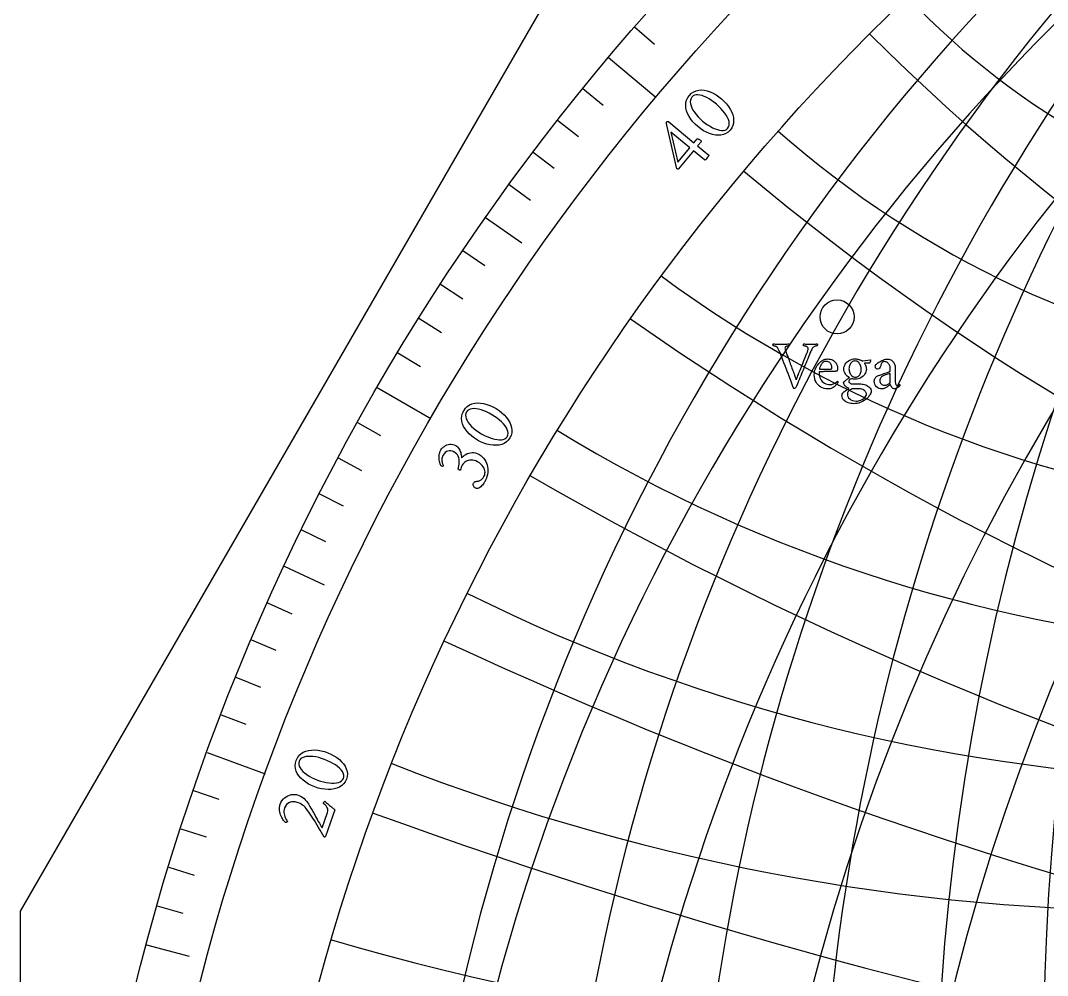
# Model space of a CAD drawing. Header units: millimetres. Extents: x -105 to 105, y -105 to 128.
# Drawn here: x -105 to -59.27, y 25.27 to 67.79 of the extents above; entities that cross this region are included whole.
import ezdxf

# ---------------------------------------------------------------- set-up
doc = ezdxf.new("R2010")
doc.units = ezdxf.units.MM
for name, color, linetype in [('CUT_OUTER', 1, 'Continuous'), ('ENGRAVE', 7, 'Continuous'), ('ENGRAVE_FINE', 8, 'Continuous'), ('TEXT', 5, 'Continuous')]:
    doc.layers.add(name, color=color, linetype=linetype)

msp = doc.modelspace()

# ---------------------------------------------------------------- linework, layer by layer
at = {"layer": 'CUT_OUTER'}
msp.add_lwpolyline([(30.8079, 103.6071), (32.4928, 102.4838), (76.8653, 76.8653), (105, 28.1347), (105, -28.1347), (76.8653, -76.8653), (28.1347, -105), (-28.1347, -105), (-76.8653, -76.8653), (-105, -28.1347), (-105, 28.1347), (-76.8653, 76.8653), (-32.6892, 102.3704), (-32.4055, 102.6778), (-32.4029, 102.6804), (-32.3998, 102.6824), (-30.8138, 103.6069)], dxfattribs=at)
at = {"layer": 'ENGRAVE'}
for points in [[(-78.826, 66.1428), (-76.7146, 64.3712)], [(-84.2907, 59.021), (-82.678, 57.8918)], [(-89.114, 51.45), (-86.727, 50.0719)], [(-93.2591, 43.4874), (-91.4748, 42.6554)], [(-96.6944, 35.1939), (-94.1043, 34.2512)], [(-99.3938, 26.6325), (-97.4921, 26.1229)]]:
    msp.add_lwpolyline(points, dxfattribs=at)
for centre, radius in [((0, 0), 102.9), ((0, 0), 102.9), ((0, 0), 100.14375000000001), ((0, 0), 95.025), ((0, 0), 95.025), ((0, 0), 95.025), ((-68.64096493693081, 54.588993374475876), 0.7602000000000001)]:
    msp.add_circle(centre, radius, dxfattribs=at)
for centre, radius, start, end in [((16.75547134182194, 0), 96.49091379444299, 99.99999983752991, 260.0000001624701), ((34.58627151114586, 0), 101.12349282952354, 109.99999992129074, 250.00000007870926), ((0, 124.04632766879993), 79.73544245262119, 219.9999999658587, 320.0000000341413), ((-7.896003337316188e-15, 147.83265664741066), 113.24638513626478, 229.99999997596137, 310.0000000240386), ((-6.9162674727207035e-15, 190.0499999999999), 164.58812798923245, 239.99999998346016, 300.00000001653984), ((1.590458869313454e-14, 277.8345131254974), 261.0790417836755, 249.99999998957287, 290.00000001042713)]:
    msp.add_arc(centre, radius, start, end, dxfattribs=at)
at = {"layer": 'ENGRAVE_FINE'}
for points in [[(-77.6596, 67.5085), (-76.7681, 66.7335)], [(-79.9683, 64.7571), (-79.0503, 64.0137)], [(-81.0863, 63.3516), (-80.1555, 62.6243)], [(-82.1796, 61.9268), (-81.2362, 61.2159)], [(-83.2478, 60.4831), (-82.2922, 59.7888)], [(-85.308, 57.5409), (-84.3287, 56.8804)], [(-86.2992, 56.0434), (-85.3085, 55.4)], [(-87.2641, 54.5287), (-86.2624, 53.9027)], [(-88.2025, 52.9974), (-87.19, 52.389)], [(-89.9984, 49.8869), (-88.9652, 49.3142)], [(-90.8553, 48.3086), (-89.8123, 47.7541)], [(-91.6846, 46.7156), (-90.6321, 46.1793)], [(-92.4859, 45.1084), (-91.4242, 44.5906)], [(-94.0038, 41.8532), (-92.9247, 41.3727)], [(-94.7199, 40.2062), (-93.6326, 39.7447)], [(-95.4072, 38.547), (-94.312, 38.1045)], [(-96.0654, 36.8761), (-94.9626, 36.4527)], [(-97.2939, 33.501), (-96.177, 33.1164)], [(-97.8637, 31.7978), (-96.7403, 31.4328)], [(-98.4038, 30.085), (-97.2741, 29.7397)], [(-98.9138, 28.3631), (-97.7783, 28.0375)]]:
    msp.add_lwpolyline(points, dxfattribs=at)
for centre, radius, start, end in [((8.313610251550955, 0), 95.38798006255662, 94.99999967255349, 265.0000003274465), ((25.461872010767475, 0), 98.3771190434682, 104.99999989308458, 255.00000010691542), ((-41.94804014004019, 96.09145176367626), 44.31088521617863, 228.5833332718978, 358.58333339476917), ((-40.4577354220877, 92.67757251114797), 34.58627151114605, 223.58333325462422, 3.5833334120422933), ((44.31088521617865, 0), 104.84848674941068, 114.99999993856432, 245.00000006143568), ((-43.89921503885513, 100.56105816354739), 54.8627093297442, 233.58333328371396, 353.583333382953), ((-46.41120741246906, 106.31534354121972), 66.53722131837775, 238.5833332924201, 348.5833333742469), ((-49.628759494753865, 113.68587264531648), 79.73544245262102, 243.5833332991922, 343.5833333674748), ((-53.76533847695434, 123.16164024751595), 95.02500000000002, 248.58333330468554, 338.58333336198143), ((7.619250436853771, 3.3261296119055874), 95.38798006255654, 118.58333300588606, 288.58333366078045), ((15.356040093057421, 6.703570134415803), 96.49091379444303, 123.5833331708634, 283.5833334958031), ((23.335274756831993, 10.186848301406142), 98.37711904346814, 128.58333322641806, 278.5833334402489), ((31.69759663333793, 13.837360467694433), 101.12349282952366, 133.58333325462422, 273.58333341204275), ((40.61000231250522, 17.7280078074129), 104.84848674941084, 138.5833332718978, 268.5833333947687), ((50.280529081773786, 21.949607519427605), 109.72541865948848, 143.58333328371396, 263.583333382953), ((-59.14525242386691, 135.4855471522638), 113.24638513626483, 253.58333330929486, 333.58333335737166), ((-66.28207335661241, 151.83404596449583), 135.70976434066927, 258.5833333132739, 328.5833333533926), ((-76.03567085968879, 174.17686200215297), 164.58812798923248, 263.58333331679364, 323.5833333498733), ((-89.95786238212895, 206.06878330901435), 203.78177012142072, 268.5833333199746, 318.5833333466919), ((-3.843129549261294e-15, 134.3856437645033), 95.02499999999993, 224.99999997135205, 315.00000002864795), ((-111.1567145144551, 254.62953776424672), 261.0790417836752, 273.58333332290636, 313.58333334376016), ((-146.88963640517719, 336.4838586997336), 354.63812798923277, 278.5833333256571, 308.5833333410094), ((-8.385285918218308e-15, 165.67103175389474), 135.70976434066932, 234.9999999799404, 305.0000000200596), ((-218.93598850640026, 501.5222858722905), 538.9135549091728, 283.5833333282819, 303.5833333383846), ((-436.20574194310416, 999.2276843216607), 1086.1407200699007, 288.58333333082714, 298.5833333358398), ((2.6395092799283674e-15, 224.84830543906605), 203.7817701214207, 244.99999998664111, 295.0000000133589), ((436.20574194310035, -999.227684321652), 1086.1407200698911, 108.58333333082714, 118.58333333583982)]:
    msp.add_arc(centre, radius, start, end, dxfattribs=at)
at = {"layer": 'TEXT'}
for points in [[(-75.218, 64.4552), (-75.127, 64.5457), (-75.0271, 64.6148), (-74.9186, 64.6627), (-74.8013, 64.6892), (-74.6783, 64.6963), (-74.5524, 64.6861), (-74.4236, 64.6586), (-74.2919, 64.6137), (-74.1602, 64.5535), (-74.0314, 64.4803), (-73.9056, 64.3939), (-73.7826, 64.2945), (-73.6674, 64.1862), (-73.5647, 64.0732), (-73.4747, 63.9554), (-73.3972, 63.833), (-73.3344, 63.7087), (-73.2885, 63.5851), (-73.2594, 63.4622), (-73.2472, 63.3401), (-73.2542, 63.2215), (-73.2831, 63.1091), (-73.3337, 63.0028), (-73.4061, 62.9026), (-73.492, 62.8181), (-73.588, 62.7533), (-73.6941, 62.7082), (-73.8105, 62.6828), (-73.9336, 62.6755), (-74.0601, 62.6847), (-74.1899, 62.7104), (-74.323, 62.7527), (-74.4564, 62.8099), (-74.5869, 62.8804), (-74.7145, 62.9642), (-74.8393, 63.0614), (-74.9563, 63.1678), (-75.0607, 63.2792), (-75.1524, 63.3956), (-75.2315, 63.5172), (-75.2954, 63.6412), (-75.3417, 63.765), (-75.3705, 63.8887), (-75.3816, 64.012), (-75.3732, 64.1322), (-75.343, 64.2462), (-75.2913, 64.3539), (-75.218, 64.4552)], [(-75.1018, 64.381), (-75.1446, 64.3173), (-75.1703, 64.2463), (-75.1787, 64.1679), (-75.17, 64.0822), (-75.146, 63.9914), (-75.1084, 63.8978), (-75.0574, 63.8014), (-74.9929, 63.7021), (-74.9167, 63.6021), (-74.8303, 63.5038), (-74.734, 63.407), (-74.6276, 63.3117), (-74.5175, 63.2233), (-74.407, 63.1445), (-74.2961, 63.0753), (-74.1848, 63.0156), (-74.0762, 62.9667), (-73.9734, 62.9297), (-73.8763, 62.9046), (-73.7849, 62.8915), (-73.7019, 62.8915), (-73.6301, 62.9063), (-73.5693, 62.9358), (-73.5196, 62.98), (-73.4749, 63.0463), (-73.4488, 63.1193), (-73.4413, 63.199), (-73.4523, 63.2854), (-73.4795, 63.3766), (-73.5204, 63.4707), (-73.575, 63.5678), (-73.6434, 63.6678), (-73.7229, 63.7683), (-73.8108, 63.8671), (-73.9071, 63.9642), (-74.0119, 64.0594), (-74.122, 64.1498), (-74.2313, 64.2297), (-74.34, 64.2992), (-74.448, 64.3583), (-74.5531, 64.406), (-74.6531, 64.4416), (-74.7478, 64.465), (-74.8374, 64.4762), (-74.9192, 64.474), (-74.9905, 64.4575), (-75.0514, 64.4264), (-75.1018, 64.381)], [(-76.2268, 63.2768), (-76.2165, 63.2869), (-76.2055, 63.2936), (-76.1936, 63.2967), (-76.1809, 63.2964), (-76.1684, 63.2936), (-76.157, 63.2896), (-76.1466, 63.2843), (-76.1373, 63.2777), (-75.0141, 62.3441), (-74.873, 62.5135), (-74.8649, 62.5187), (-74.8527, 62.52), (-74.8365, 62.5173), (-74.8162, 62.5105), (-74.7937, 62.5004), (-74.771, 62.4876), (-74.7481, 62.4722), (-74.7249, 62.4541), (-74.7105, 62.441), (-74.6991, 62.4288), (-74.6908, 62.4172), (-74.6857, 62.4064), (-74.8507, 62.2084), (-74.3518, 61.7937), (-74.3523, 61.7922), (-74.3539, 61.7875), (-74.3565, 61.7797), (-74.3602, 61.7688), (-74.3682, 61.7527), (-74.3838, 61.7292), (-74.4072, 61.6982), (-74.4382, 61.6599), (-74.4764, 61.6167), (-74.5071, 61.5886), (-74.5301, 61.5756), (-74.5456, 61.5777), (-75.0369, 61.9836), (-75.6966, 61.1762), (-75.7071, 61.1733), (-75.7177, 61.172), (-75.7286, 61.1723), (-75.7396, 61.1744), (-75.75, 61.1775), (-75.7592, 61.1811), (-75.767, 61.1851), (-75.7736, 61.1896), (-76.2252, 63.1301), (-76.2278, 63.1461), (-76.2305, 63.1646), (-76.2333, 63.1856), (-76.236, 63.2092), (-76.2375, 63.2321), (-76.2365, 63.251), (-76.2329, 63.2659), (-76.2268, 63.2768)], [(-76.0372, 62.8098), (-75.7279, 61.4751), (-75.2007, 62.1189)], [(-71.1453, 53.3736), (-71.0967, 53.3739), (-71.0488, 53.3747), (-71.0016, 53.3762), (-70.9553, 53.3782), (-70.9095, 53.3804), (-70.8641, 53.3824), (-70.8191, 53.3842), (-70.7744, 53.3859), (-70.7718, 53.3783), (-70.7702, 53.3678), (-70.7695, 53.3545), (-70.7698, 53.3383), (-70.7711, 53.3227), (-70.7733, 53.3111), (-70.7764, 53.3036), (-70.7806, 53.3), (-70.7887, 53.2995), (-70.8009, 53.2981), (-70.8171, 53.2957), (-70.8373, 53.2924), (-70.8592, 53.2878), (-70.8806, 53.2816), (-70.9014, 53.274), (-70.9216, 53.2648), (-70.939, 53.2534), (-70.9515, 53.2391), (-70.9589, 53.222), (-70.9614, 53.2019), (-70.958, 53.1709), (-70.9476, 53.1268), (-70.9304, 53.0697), (-70.9062, 52.9996), (-70.8929, 52.9631), (-70.8775, 52.9211), (-70.86, 52.8735), (-70.8403, 52.8203), (-70.8192, 52.7629), (-70.797, 52.7027), (-70.774, 52.6395), (-70.7499, 52.5735), (-70.7253, 52.5061), (-70.7005, 52.4387), (-70.6755, 52.3712), (-70.6503, 52.3038), (-70.6256, 52.2377), (-70.602, 52.1743), (-70.5796, 52.1136), (-70.5583, 52.0555), (-70.5386, 52.0014), (-70.5208, 51.9524), (-70.5049, 51.9087), (-70.4909, 51.8701), (-70.4793, 51.8382), (-70.4706, 51.8145), (-70.4647, 51.7991), (-70.4618, 51.7919), (-70.457, 51.8023), (-70.4487, 51.8214), (-70.4371, 51.8491), (-70.4219, 51.8854), (-70.404, 51.9288), (-70.384, 51.9777), (-70.3619, 52.0322), (-70.3376, 52.0923), (-70.3117, 52.1568), (-70.2844, 52.2245), (-70.2557, 52.2955), (-70.2257, 52.3697), (-70.195, 52.4459), (-70.164, 52.5226), (-70.1329, 52.5999), (-70.1016, 52.6778), (-70.0707, 52.7548), (-70.0407, 52.8295), (-70.0116, 52.9019), (-69.9836, 52.972), (-69.9732, 52.9985), (-69.9637, 53.0257), (-69.9548, 53.0536), (-69.9468, 53.0824), (-69.9401, 53.1104), (-69.9353, 53.136), (-69.9324, 53.1594), (-69.9315, 53.1805), (-69.9341, 53.2035), (-69.9418, 53.2234), (-69.9547, 53.2403), (-69.9728, 53.254), (-69.9939, 53.2653), (-70.0158, 53.2747), (-70.0384, 53.2822), (-70.0617, 53.2878), (-70.0837, 53.2918), (-70.102, 53.2947), (-70.1166, 53.2964), (-70.1276, 53.297), (-70.133, 53.3018), (-70.1368, 53.3104), (-70.1391, 53.3225), (-70.1399, 53.3383), (-70.1391, 53.3545), (-70.1368, 53.3678), (-70.133, 53.3783), (-70.1276, 53.3859), (-70.0868, 53.3842), (-70.0472, 53.3824), (-70.0087, 53.3804), (-69.9713, 53.3782), (-69.934, 53.3762), (-69.8954, 53.3747), (-69.8558, 53.3739), (-69.815, 53.3736), (-69.7816, 53.3737), (-69.7518, 53.374), (-69.7256, 53.3745), (-69.7031, 53.3751), (-69.6825, 53.376), (-69.6621, 53.377), (-69.6419, 53.3783), (-69.6219, 53.3797), (-69.6008, 53.3813), (-69.5774, 53.3828), (-69.5517, 53.3843), (-69.5238, 53.3859), (-69.5213, 53.3782), (-69.5199, 53.3675), (-69.5198, 53.3537), (-69.5207, 53.3368), (-69.5224, 53.3207), (-69.5245, 53.3092), (-69.527, 53.3023), (-69.5299, 53.3), (-69.5421, 53.2991), (-69.5602, 53.2962), (-69.5842, 53.2914), (-69.6142, 53.2847), (-69.6455, 53.2751), (-69.6736, 53.2617), (-69.6984, 53.2445), (-69.72, 53.2234), (-69.7348, 53.2041), (-69.7518, 53.177), (-69.7708, 53.1421), (-69.792, 53.0992), (-69.8135, 53.053), (-69.8338, 53.0077), (-69.8526, 52.9633), (-69.8702, 52.9199), (-69.9107, 52.8193), (-69.9495, 52.723), (-69.9865, 52.6308), (-70.0219, 52.5429), (-70.0562, 52.4578), (-70.0901, 52.3743), (-70.1236, 52.2923), (-70.1568, 52.2118), (-70.19, 52.1314), (-70.2238, 52.0494), (-70.2582, 51.9658), (-70.2932, 51.8808), (-70.3296, 51.7927), (-70.3683, 51.6999), (-70.4093, 51.6026), (-70.4526, 51.5007), (-70.4651, 51.4739), (-70.4782, 51.4516), (-70.4919, 51.434), (-70.5062, 51.421), (-70.5209, 51.4116), (-70.5357, 51.4049), (-70.5508, 51.4009), (-70.566, 51.3995), (-70.5704, 51.4008), (-70.5744, 51.4045), (-70.5781, 51.4107), (-70.5813, 51.4194), (-70.5844, 51.4287), (-70.5874, 51.4367), (-70.5905, 51.4433), (-70.5936, 51.4486), (-70.6433, 51.5797), (-70.6913, 51.7064), (-70.7375, 51.8288), (-70.7821, 51.9467), (-70.826, 52.0629), (-70.8702, 52.18), (-70.9149, 52.2981), (-70.9599, 52.4172), (-71.0065, 52.5398), (-71.0561, 52.6686), (-71.1085, 52.8034), (-71.1637, 52.9444), (-71.1805, 52.9877), (-71.1971, 53.0287), (-71.2134, 53.0674), (-71.2296, 53.1038), (-71.2462, 53.1383), (-71.2637, 53.1713), (-71.2822, 53.2027), (-71.3017, 53.2326), (-71.3109, 53.2443), (-71.3231, 53.2548), (-71.3384, 53.2642), (-71.3568, 53.2724), (-71.3767, 53.2795), (-71.3963, 53.2855), (-71.4158, 53.2903), (-71.435, 53.2939), (-71.4529, 53.2966), (-71.4683, 53.2985), (-71.4813, 53.2996), (-71.4917, 53.3), (-71.4931, 53.3026), (-71.494, 53.3104), (-71.4946, 53.3233), (-71.4948, 53.3414), (-71.4946, 53.3597), (-71.494, 53.3732), (-71.4931, 53.3819), (-71.4917, 53.3859), (-71.4418, 53.3842), (-71.3963, 53.3824), (-71.3552, 53.3804), (-71.3185, 53.3782), (-71.2818, 53.3762), (-71.2407, 53.3747), (-71.1952, 53.3739), (-71.1453, 53.3736)], [(-69.4441, 52.1475), (-69.4412, 52.0563), (-69.4295, 51.9727), (-69.409, 51.8969), (-69.3797, 51.8287), (-69.3431, 51.7684), (-69.3008, 51.7164), (-69.2527, 51.6726), (-69.1989, 51.6371), (-69.141, 51.6096), (-69.0808, 51.59), (-69.0184, 51.5782), (-68.9536, 51.5742), (-68.9132, 51.5761), (-68.8747, 51.5815), (-68.8381, 51.5906), (-68.8034, 51.6034), (-68.771, 51.6185), (-68.7414, 51.6348), (-68.7143, 51.6522), (-68.69, 51.6708), (-68.6687, 51.6889), (-68.6509, 51.7049), (-68.6366, 51.7188), (-68.6256, 51.7306), (-68.6236, 51.7299), (-68.6207, 51.7279), (-68.6167, 51.7245), (-68.6118, 51.7199), (-68.6072, 51.714), (-68.6038, 51.7072), (-68.6018, 51.6994), (-68.6011, 51.6907), (-68.6023, 51.6781), (-68.6057, 51.6647), (-68.6115, 51.6505), (-68.6195, 51.6356), (-68.6352, 51.613), (-68.6548, 51.5884), (-68.6781, 51.5617), (-68.7053, 51.5329), (-68.7364, 51.5038), (-68.7712, 51.4765), (-68.8099, 51.451), (-68.8525, 51.4271), (-68.8986, 51.407), (-68.9483, 51.3926), (-69.0013, 51.384), (-69.0578, 51.3811), (-69.1427, 51.3863), (-69.2226, 51.4018), (-69.2975, 51.4277), (-69.3674, 51.4639), (-69.4312, 51.5089), (-69.4878, 51.5612), (-69.537, 51.6208), (-69.579, 51.6877), (-69.6125, 51.7603), (-69.6364, 51.8371), (-69.6508, 51.9181), (-69.6556, 52.0034), (-69.6522, 52.0772), (-69.6422, 52.1486), (-69.6254, 52.2175), (-69.6019, 52.2839), (-69.573, 52.3469), (-69.5399, 52.4057), (-69.5025, 52.4603), (-69.4609, 52.5107), (-69.4162, 52.5564), (-69.3694, 52.5969), (-69.3204, 52.6323), (-69.2694, 52.6624), (-69.2176, 52.6866), (-69.1667, 52.7038), (-69.1165, 52.7142), (-69.067, 52.7176), (-69.0026, 52.7147), (-68.944, 52.7061), (-68.8915, 52.6918), (-68.8448, 52.6716), (-68.8034, 52.6473), (-68.7666, 52.6203), (-68.7345, 52.5906), (-68.7069, 52.5582), (-68.6835, 52.5245), (-68.664, 52.4908), (-68.6482, 52.4571), (-68.6364, 52.4233), (-68.6276, 52.391), (-68.6214, 52.3613), (-68.6177, 52.3343), (-68.6164, 52.3099), (-68.6174, 52.2795), (-68.6203, 52.2525), (-68.6251, 52.2289), (-68.6318, 52.2088), (-68.6412, 52.1925), (-68.654, 52.1804), (-68.6703, 52.1726), (-68.69, 52.1689), (-68.7072, 52.1675), (-68.731, 52.1662), (-68.7616, 52.1652), (-68.7988, 52.1643), (-68.8409, 52.1635), (-68.8858, 52.1624), (-68.9336, 52.1612), (-68.9843, 52.1597), (-69.0362, 52.1582), (-69.0877, 52.1567), (-69.1389, 52.1551), (-69.1897, 52.1536), (-69.2383, 52.1522), (-69.2832, 52.1509), (-69.3241, 52.1499), (-69.3613, 52.149), (-69.3929, 52.1483), (-69.4173, 52.1478), (-69.4343, 52.1476), (-69.4441, 52.1475)], [(-69.4288, 52.2578), (-68.9414, 52.2578), (-68.9281, 52.2588), (-68.9157, 52.2616), (-68.9043, 52.2664), (-68.8939, 52.2731), (-68.8849, 52.2823), (-68.8781, 52.2946), (-68.8735, 52.3099), (-68.8709, 52.3283), (-68.8711, 52.3486), (-68.8747, 52.3728), (-68.8818, 52.4007), (-68.8923, 52.4325), (-68.9064, 52.4655), (-68.9241, 52.4969), (-68.9455, 52.5268), (-68.9705, 52.5552), (-68.9997, 52.5793), (-69.0337, 52.5965), (-69.0725, 52.6069), (-69.1161, 52.6103), (-69.1615, 52.607), (-69.2027, 52.5969), (-69.2397, 52.5802), (-69.2724, 52.5567), (-69.3014, 52.5289), (-69.3272, 52.4992), (-69.3497, 52.4676), (-69.369, 52.4341), (-69.3853, 52.4005), (-69.3989, 52.3689), (-69.4098, 52.3392), (-69.418, 52.3115), (-69.4239, 52.288), (-69.4276, 52.2712), (-69.4292, 52.2612), (-69.4288, 52.2578)], [(-67.5896, 51.6049), (-67.5306, 51.6022), (-67.4735, 51.5942), (-67.418, 51.5808), (-67.3643, 51.562), (-67.3139, 51.5388), (-67.2685, 51.5122), (-67.228, 51.4821), (-67.1926, 51.4486), (-67.1638, 51.4124), (-67.1432, 51.3742), (-67.1308, 51.3342), (-67.1267, 51.2922), (-67.1306, 51.2459), (-67.1424, 51.1987), (-67.162, 51.1509), (-67.1895, 51.1022), (-67.2237, 51.0539), (-67.2635, 51.0072), (-67.3088, 50.962), (-67.3597, 50.9183), (-67.4154, 50.8774), (-67.4754, 50.8405), (-67.5396, 50.8076), (-67.608, 50.7788), (-67.6794, 50.7553), (-67.7528, 50.7386), (-67.8281, 50.7285), (-67.9053, 50.7252), (-67.9651, 50.7276), (-68.0248, 50.7351), (-68.0846, 50.7476), (-68.1444, 50.765), (-68.2017, 50.7875), (-68.254, 50.8152), (-68.3013, 50.8481), (-68.3436, 50.8861), (-68.3785, 50.9293), (-68.4034, 50.9777), (-68.4183, 51.0312), (-68.4233, 51.0899), (-68.4197, 51.1233), (-68.4088, 51.1558), (-68.3906, 51.1876), (-68.3651, 51.2187), (-68.3348, 51.2486), (-68.3022, 51.2769), (-68.2674, 51.3037), (-68.2302, 51.329), (-68.1936, 51.352), (-68.1605, 51.3719), (-68.1308, 51.3888), (-68.1045, 51.4026), (-68.1309, 51.4129), (-68.1578, 51.4256), (-68.1853, 51.4405), (-68.2134, 51.4578), (-68.2407, 51.4774), (-68.2658, 51.4995), (-68.2889, 51.5241), (-68.3099, 51.5513), (-68.3273, 51.5807), (-68.3398, 51.6122), (-68.3473, 51.6458), (-68.3498, 51.6815), (-68.3345, 51.6975), (-68.3164, 51.7149), (-68.2954, 51.7335), (-68.2716, 51.7536), (-68.2463, 51.774), (-68.221, 51.7938), (-68.1957, 51.8131), (-68.1704, 51.8317), (-68.1466, 51.8488), (-68.1256, 51.8632), (-68.1075, 51.8748), (-68.0923, 51.8838), (-68.1449, 51.9173), (-68.1923, 51.9563), (-68.2345, 52.0008), (-68.2716, 52.0509), (-68.3018, 52.1041), (-68.3233, 52.1578), (-68.3363, 52.2121), (-68.3406, 52.267), (-68.3364, 52.3257), (-68.3241, 52.3823), (-68.3035, 52.4368), (-68.2747, 52.4892), (-68.2386, 52.5382), (-68.1965, 52.5824), (-68.1482, 52.6217), (-68.0938, 52.6563), (-68.0345, 52.6845), (-67.9716, 52.7046), (-67.905, 52.7167), (-67.8348, 52.7207), (-67.7877, 52.7191), (-67.7444, 52.7142), (-67.7049, 52.706), (-67.6693, 52.6946), (-67.6373, 52.6823), (-67.6087, 52.6713), (-67.5836, 52.6616), (-67.562, 52.6532), (-67.5431, 52.6465), (-67.5294, 52.6417), (-67.5209, 52.6389), (-67.5175, 52.6379), (-67.5155, 52.6375), (-67.511, 52.6364), (-67.504, 52.6345), (-67.4945, 52.6318), (-67.1727, 52.6778), (-67.1606, 52.6724), (-67.152, 52.6655), (-67.1468, 52.6571), (-67.1451, 52.6471), (-67.1464, 52.6363), (-67.1505, 52.6222), (-67.1572, 52.6049), (-67.1665, 52.5843), (-67.1775, 52.5639), (-67.1888, 52.5471), (-67.2005, 52.534), (-67.2125, 52.5245), (-67.2315, 52.5259), (-67.2516, 52.5272), (-67.2729, 52.5282), (-67.2953, 52.5291), (-67.3175, 52.53), (-67.3382, 52.531), (-67.3574, 52.5323), (-67.375, 52.5337), (-67.3897, 52.535), (-67.4003, 52.536), (-67.4066, 52.5366), (-67.4087, 52.5368), (-67.4141, 52.5362), (-67.4179, 52.5345), (-67.4202, 52.5316), (-67.421, 52.5276), (-67.4134, 52.5173), (-67.403, 52.4988), (-67.3896, 52.4721), (-67.3735, 52.4371), (-67.358, 52.3964), (-67.347, 52.3525), (-67.3404, 52.3052), (-67.3382, 52.2548), (-67.3423, 52.2028), (-67.3547, 52.1513), (-67.3753, 52.1001), (-67.4041, 52.0494), (-67.4401, 52.001), (-67.4823, 51.957), (-67.5306, 51.9175), (-67.585, 51.8823), (-67.6443, 51.8535), (-67.7072, 51.8329), (-67.7738, 51.8205), (-67.844, 51.8164), (-67.8647, 51.817), (-67.8869, 51.8187), (-67.9107, 51.8216), (-67.9359, 51.8256), (-67.9603, 51.8302), (-67.9812, 51.8348), (-67.9986, 51.8394), (-68.0126, 51.844), (-68.0322, 51.8323), (-68.0513, 51.8187), (-68.0698, 51.8032), (-68.0877, 51.7858), (-68.1031, 51.7674), (-68.1141, 51.749), (-68.1207, 51.7306), (-68.1229, 51.7122), (-68.1201, 51.7001), (-68.1114, 51.6854), (-68.0971, 51.6679), (-68.0769, 51.6478), (-68.0513, 51.629), (-68.0202, 51.6156), (-67.9838, 51.6076), (-67.9421, 51.6049)], [(-67.847, 52.6287), (-67.8882, 52.6255), (-67.926, 52.6157), (-67.9603, 52.5994), (-67.9911, 52.5766), (-68.0185, 52.5488), (-68.0425, 52.5176), (-68.063, 52.4829), (-68.08, 52.4448), (-68.0934, 52.4046), (-68.103, 52.3636), (-68.1087, 52.3218), (-68.1107, 52.2793), (-68.1086, 52.2337), (-68.1022, 52.1888), (-68.0917, 52.1448), (-68.0769, 52.1015), (-68.0582, 52.0605), (-68.0356, 52.0233), (-68.0091, 51.99), (-67.9789, 51.9605), (-67.9449, 51.9363), (-67.9076, 51.9191), (-67.8668, 51.9088), (-67.8225, 51.9053), (-67.7828, 51.9085), (-67.7463, 51.9179), (-67.713, 51.9338), (-67.6831, 51.9559), (-67.6564, 51.9829), (-67.6332, 52.0134), (-67.6135, 52.0473), (-67.5972, 52.0846), (-67.5845, 52.124), (-67.5754, 52.1639), (-67.5699, 52.2045), (-67.5681, 52.2456), (-67.57, 52.2926), (-67.5758, 52.3387), (-67.5853, 52.3838), (-67.5988, 52.4279), (-67.616, 52.4697), (-67.6371, 52.5076), (-67.662, 52.5417), (-67.6907, 52.572), (-67.7235, 52.5968), (-67.7605, 52.6145), (-67.8016, 52.6252), (-67.847, 52.6287)], [(-66.3757, 52.7115), (-66.3334, 52.708), (-66.2925, 52.6977), (-66.253, 52.6804), (-66.2148, 52.6563), (-66.179, 52.6264), (-66.1469, 52.5919), (-66.1185, 52.5529), (-66.0937, 52.5092), (-66.0736, 52.4617), (-66.0592, 52.4111), (-66.0506, 52.3574), (-66.0477, 52.3007), (-66.0477, 51.6846), (-66.0464, 51.6565), (-66.0423, 51.6306), (-66.0356, 51.6067), (-66.0262, 51.585), (-66.0138, 51.5669), (-65.9979, 51.5539), (-65.9785, 51.5462), (-65.9557, 51.5436), (-65.9354, 51.5447), (-65.9174, 51.5482), (-65.9017, 51.5539), (-65.8883, 51.562), (-65.8772, 51.5702), (-65.8684, 51.5765), (-65.8619, 51.581), (-65.8577, 51.5834), (-65.8548, 51.5829), (-65.8523, 51.5811), (-65.8502, 51.5783), (-65.8485, 51.5742), (-65.8471, 51.5698), (-65.8462, 51.5658), (-65.8456, 51.5622), (-65.8454, 51.5589), (-65.8463, 51.5426), (-65.8492, 51.5275), (-65.854, 51.5135), (-65.8607, 51.5007), (-65.8714, 51.4923), (-65.8849, 51.4823), (-65.9012, 51.4708), (-65.9205, 51.4578), (-65.9414, 51.4444), (-65.9626, 51.4317), (-65.9843, 51.4198), (-66.0063, 51.4087), (-66.0279, 51.3993), (-66.0481, 51.3926), (-66.067, 51.3886), (-66.0845, 51.3873), (-66.1158, 51.3913), (-66.1454, 51.4034), (-66.1733, 51.4235), (-66.1994, 51.4516), (-66.2225, 51.484), (-66.2412, 51.5168), (-66.2555, 51.5499), (-66.2653, 51.5834), (-66.2735, 51.576), (-66.2856, 51.5658), (-66.3018, 51.553), (-66.322, 51.5375), (-66.3451, 51.5205), (-66.3699, 51.5034), (-66.3965, 51.486), (-66.4247, 51.4685), (-66.4538, 51.4514), (-66.4826, 51.4355), (-66.5112, 51.4208), (-66.5397, 51.4072), (-66.567, 51.3958), (-66.5922, 51.3876), (-66.6153, 51.3828), (-66.6362, 51.3811), (-66.7069, 51.3874), (-66.7719, 51.406), (-66.8311, 51.4372), (-66.8845, 51.4808), (-66.9288, 51.5333), (-66.9604, 51.5915), (-66.9794, 51.6552), (-66.9857, 51.7244), (-66.9825, 51.7688), (-66.973, 51.8099), (-66.9572, 51.8477), (-66.9351, 51.8823), (-66.9099, 51.9123), (-66.8849, 51.9363), (-66.8601, 51.9544), (-66.8355, 51.9666), (-66.7913, 51.9822), (-66.7447, 51.9984), (-66.6955, 52.0152), (-66.6439, 52.0325), (-66.5919, 52.05), (-66.5416, 52.0674), (-66.493, 52.0845), (-66.4462, 52.1015), (-66.4033, 52.1174), (-66.3665, 52.1314), (-66.3358, 52.1434), (-66.3113, 52.1536), (-66.3002, 52.1585), (-66.2914, 52.1639), (-66.2849, 52.17), (-66.2807, 52.1766), (-66.278, 52.1851), (-66.2761, 52.1969), (-66.2749, 52.2119), (-66.2745, 52.2302), (-66.2745, 52.3099), (-66.2766, 52.3435), (-66.283, 52.377), (-66.2935, 52.4102), (-66.3083, 52.4433), (-66.3266, 52.4749), (-66.3481, 52.5038), (-66.3726, 52.5301), (-66.4002, 52.5536), (-66.4303, 52.5731), (-66.4623, 52.587), (-66.4962, 52.5953), (-66.532, 52.5981), (-66.5678, 52.595), (-66.5987, 52.5858), (-66.6246, 52.5705), (-66.6454, 52.549), (-66.6625, 52.522), (-66.6769, 52.49), (-66.6885, 52.453), (-66.6976, 52.4111), (-66.7167, 52.3481), (-66.7466, 52.303), (-66.7872, 52.276), (-66.8386, 52.267), (-66.8616, 52.2695), (-66.8819, 52.277), (-66.8992, 52.2894), (-66.9137, 52.3069), (-66.9251, 52.3272), (-66.9332, 52.3482), (-66.9381, 52.3701), (-66.9397, 52.3927), (-66.9393, 52.3983), (-66.9382, 52.4061), (-66.9363, 52.416), (-66.9336, 52.4279), (-66.9303, 52.4401), (-66.9267, 52.4505), (-66.9227, 52.4593), (-66.9183, 52.4663), (-66.8928, 52.4887), (-66.8623, 52.513), (-66.8269, 52.5393), (-66.7864, 52.5674), (-66.7421, 52.5956), (-66.6949, 52.6218), (-66.6448, 52.6462), (-66.5918, 52.6686), (-66.5375, 52.6873), (-66.4834, 52.7008), (-66.4294, 52.7088), (-66.3757, 52.7115)], [(-66.5351, 51.5436), (-66.5085, 51.5451), (-66.4807, 51.5497), (-66.4517, 51.5574), (-66.4217, 51.5681), (-66.3922, 51.5807), (-66.365, 51.5938), (-66.3401, 51.6075), (-66.3175, 51.6218), (-66.2987, 51.6355), (-66.2853, 51.6474), (-66.2772, 51.6577), (-66.2745, 51.6662), (-66.2745, 52.0739), (-66.3056, 52.0641), (-66.3404, 52.0532), (-66.3791, 52.0411), (-66.4217, 52.0279), (-66.4632, 52.0149), (-66.4991, 52.0034), (-66.5291, 51.9934), (-66.5535, 51.985), (-66.5916, 51.968), (-66.6263, 51.9475), (-66.6575, 51.9235), (-66.6853, 51.8961), (-66.7081, 51.8653), (-66.7244, 51.831), (-66.7341, 51.7932), (-66.7374, 51.752), (-66.7338, 51.7119), (-66.7228, 51.6743), (-66.7046, 51.6391), (-66.6792, 51.6064), (-66.6483, 51.5789), (-66.614, 51.5593), (-66.5763, 51.5475), (-66.5351, 51.5436)], [(-67.7275, 51.3934), (-67.7435, 51.3933), (-67.7639, 51.393), (-67.7887, 51.3925), (-67.8179, 51.3919), (-67.849, 51.391), (-67.8792, 51.3899), (-67.9087, 51.3887), (-67.9375, 51.3873), (-67.963, 51.3855), (-67.9831, 51.3834), (-67.9975, 51.3809), (-68.0064, 51.3781), (-68.0319, 51.3612), (-68.0593, 51.3413), (-68.0886, 51.3183), (-68.1199, 51.2922), (-68.148, 51.2645), (-68.1681, 51.2363), (-68.1802, 51.2078), (-68.1842, 51.1788), (-68.1777, 51.1098), (-68.1582, 51.0466), (-68.1256, 50.9894), (-68.08, 50.9382), (-68.0225, 50.896), (-67.9543, 50.8658), (-67.8754, 50.8477), (-67.7857, 50.8416), (-67.7336, 50.8445), (-67.6815, 50.8531), (-67.6294, 50.8675), (-67.5773, 50.8876), (-67.5273, 50.9123), (-67.4815, 50.9405), (-67.4399, 50.9721), (-67.4026, 51.0072), (-67.3717, 51.0445), (-67.3497, 51.083), (-67.3365, 51.1227), (-67.3321, 51.1635), (-67.3346, 51.1856), (-67.342, 51.2091), (-67.3545, 51.2339), (-67.3719, 51.2601), (-67.3947, 51.286), (-67.4233, 51.3102), (-67.4576, 51.3328), (-67.4976, 51.3535), (-67.5442, 51.371), (-67.598, 51.3834), (-67.6591, 51.3909), (-67.7275, 51.3934)], [(-85.2678, 50.4145), (-85.1938, 50.5194), (-85.1075, 50.6049), (-85.0089, 50.6708), (-84.8981, 50.7173), (-84.7782, 50.7457), (-84.6524, 50.7575), (-84.5208, 50.7527), (-84.3833, 50.7314), (-84.2431, 50.695), (-84.1036, 50.6453), (-83.9647, 50.5821), (-83.8263, 50.5055), (-83.694, 50.4189), (-83.5733, 50.3254), (-83.4642, 50.2251), (-83.3666, 50.118), (-83.2832, 50.0064), (-83.2165, 49.8927), (-83.1665, 49.7767), (-83.1333, 49.6586), (-83.1196, 49.5406), (-83.1285, 49.4248), (-83.1599, 49.3114), (-83.2138, 49.2001), (-83.2837, 49.102), (-83.367, 49.0215), (-83.4637, 48.9587), (-83.5739, 48.9135), (-83.6939, 48.8848), (-83.82, 48.8719), (-83.9523, 48.8747), (-84.0907, 48.8933), (-84.232, 48.9264), (-84.3728, 48.9732), (-84.5131, 49.0336), (-84.6528, 49.1076), (-84.7865, 49.1921), (-84.9086, 49.2837), (-85.0192, 49.3824), (-85.1182, 49.4884), (-85.2027, 49.5995), (-85.2698, 49.7134), (-85.3196, 49.8301), (-85.352, 49.9497), (-85.3645, 50.0695), (-85.3546, 50.1869), (-85.3224, 50.302), (-85.2678, 50.4145)], [(-85.1404, 50.3616), (-85.1716, 50.2915), (-85.1845, 50.217), (-85.1792, 50.1384), (-85.1558, 50.0555), (-85.1163, 49.9703), (-85.0631, 49.8846), (-84.9961, 49.7985), (-84.9153, 49.7119), (-84.8229, 49.6267), (-84.7208, 49.5448), (-84.6091, 49.4663), (-84.4878, 49.3909), (-84.364, 49.323), (-84.2415, 49.2645), (-84.1202, 49.2156), (-84.0003, 49.1762), (-83.8849, 49.1469), (-83.7772, 49.1283), (-83.6772, 49.1205), (-83.5849, 49.1234), (-83.5032, 49.1379), (-83.435, 49.1649), (-83.3803, 49.2045), (-83.339, 49.2566), (-83.3066, 49.3297), (-83.2935, 49.4061), (-83.2999, 49.4859), (-83.3258, 49.5691), (-83.3684, 49.6542), (-83.425, 49.7398), (-83.4957, 49.8259), (-83.5804, 49.9125), (-83.6761, 49.9977), (-83.7799, 50.0797), (-83.8916, 50.1586), (-84.0113, 50.2342), (-84.1354, 50.304), (-84.257, 50.3638), (-84.3761, 50.4134), (-84.4927, 50.4528), (-84.6045, 50.4815), (-84.7091, 50.4992), (-84.8064, 50.5058), (-84.8966, 50.5013), (-84.9768, 50.485), (-85.0441, 50.4562), (-85.0987, 50.4151), (-85.1404, 50.3616)], [(-86.2804, 48.6689), (-86.2531, 48.7103), (-86.2186, 48.7504), (-86.177, 48.7891), (-86.1281, 48.8265), (-86.0739, 48.8599), (-86.0161, 48.8865), (-85.9547, 48.9064), (-85.8899, 48.9194), (-85.8233, 48.9232), (-85.757, 48.9151), (-85.6908, 48.8952), (-85.6248, 48.8635), (-85.5766, 48.8317), (-85.5342, 48.7946), (-85.4974, 48.7523), (-85.4664, 48.7047), (-85.4404, 48.6541), (-85.4187, 48.6026), (-85.4013, 48.5503), (-85.3881, 48.4972), (-85.3782, 48.4455), (-85.3705, 48.3976), (-85.365, 48.3534), (-85.3617, 48.313), (-85.3252, 48.3549), (-85.2815, 48.3949), (-85.2307, 48.433), (-85.1727, 48.4692), (-85.1093, 48.5008), (-85.0422, 48.525), (-84.9713, 48.5417), (-84.8967, 48.5511), (-84.82, 48.5503), (-84.7426, 48.5369), (-84.6646, 48.5107), (-84.5859, 48.4717), (-84.5081, 48.4213), (-84.4393, 48.3642), (-84.3794, 48.3006), (-84.3285, 48.2304), (-84.2861, 48.1555), (-84.2518, 48.0778), (-84.2258, 47.9971), (-84.2078, 47.9136), (-84.1977, 47.8285), (-84.1951, 47.7432), (-84.1999, 47.6575), (-84.2121, 47.5715), (-84.2314, 47.4866), (-84.2573, 47.4045), (-84.2897, 47.325), (-84.3287, 47.2481), (-84.3484, 47.2156), (-84.3726, 47.1804), (-84.4012, 47.1426), (-84.4342, 47.1022), (-84.4702, 47.0623), (-84.5076, 47.0261), (-84.5464, 46.9936), (-84.5866, 46.9649), (-84.5974, 46.9612), (-84.6123, 46.9577), (-84.6315, 46.9543), (-84.655, 46.9511), (-84.6798, 46.9498), (-84.7033, 46.9521), (-84.7253, 46.9578), (-84.7459, 46.9671), (-84.7777, 46.988), (-84.8033, 47.0123), (-84.8226, 47.0399), (-84.8358, 47.0709), (-84.8428, 47.1027), (-84.8436, 47.1331), (-84.8382, 47.1618), (-84.8266, 47.189), (-84.806, 47.2185), (-84.7809, 47.2409), (-84.7513, 47.2562), (-84.7173, 47.2644), (-84.6817, 47.2696), (-84.6475, 47.2757), (-84.6145, 47.2829), (-84.583, 47.291), (-84.548, 47.3033), (-84.5153, 47.3197), (-84.4849, 47.3403), (-84.4566, 47.3652), (-84.4308, 47.3927), (-84.4072, 47.4213), (-84.3861, 47.4509), (-84.3673, 47.4816), (-84.3462, 47.5261), (-84.331, 47.5742), (-84.3215, 47.6258), (-84.3179, 47.6811), (-84.3222, 47.7386), (-84.3362, 47.7971), (-84.3599, 47.8566), (-84.3935, 47.9171), (-84.4387, 47.977), (-84.4973, 48.0348), (-84.5694, 48.0905), (-84.655, 48.1441), (-84.7211, 48.1768), (-84.7875, 48.1998), (-84.8543, 48.2131), (-84.9213, 48.2168), (-84.9872, 48.2119), (-85.0504, 48.1997), (-85.1109, 48.1802), (-85.1687, 48.1534), (-85.2218, 48.1201), (-85.2683, 48.0811), (-85.3082, 48.0364), (-85.3415, 47.986), (-85.3554, 47.9588), (-85.3674, 47.9301), (-85.3775, 47.9001), (-85.3856, 47.8687), (-85.3924, 47.8385), (-85.3988, 47.8122), (-85.4046, 47.7896), (-85.4099, 47.7709), (-85.4287, 47.7699), (-85.4473, 47.7721), (-85.4657, 47.7775), (-85.484, 47.7861), (-85.4945, 47.7925), (-85.5029, 47.7989), (-85.5092, 47.8051), (-85.5134, 47.8113), (-85.4943, 47.8848), (-85.4797, 47.9587), (-85.4698, 48.033), (-85.4645, 48.1078), (-85.4651, 48.1812), (-85.4733, 48.2515), (-85.4889, 48.3186), (-85.5119, 48.3826), (-85.544, 48.4422), (-85.5867, 48.496), (-85.64, 48.5439), (-85.704, 48.5861), (-85.7689, 48.6155), (-85.8348, 48.6305), (-85.9017, 48.6311), (-85.9697, 48.6174), (-86.0346, 48.5902), (-86.0923, 48.5507), (-86.1428, 48.4987), (-86.1861, 48.4344), (-86.2113, 48.3824), (-86.2287, 48.3303), (-86.2382, 48.2782), (-86.2397, 48.2262), (-86.236, 48.176), (-86.2296, 48.1296), (-86.2205, 48.087), (-86.2088, 48.0481), (-86.1971, 48.0143), (-86.1882, 47.9866), (-86.1821, 47.9652), (-86.1788, 47.95), (-86.184, 47.9441), (-86.192, 47.9398), (-86.203, 47.9371), (-86.2169, 47.9361), (-86.2318, 47.9366), (-86.2457, 47.9389), (-86.2587, 47.9428), (-86.2708, 47.9484), (-86.2936, 47.9964), (-86.3138, 48.0477), (-86.3313, 48.1022), (-86.3462, 48.16), (-86.3575, 48.2201), (-86.364, 48.2819), (-86.3658, 48.3451), (-86.3629, 48.41), (-86.3538, 48.4753), (-86.3371, 48.5403), (-86.3126, 48.6048), (-86.2804, 48.6689)], [(-92.7268, 34.842), (-92.6722, 34.9582), (-92.602, 35.0573), (-92.5164, 35.1394), (-92.4153, 35.2044), (-92.3021, 35.2532), (-92.1803, 35.2867), (-92.0498, 35.3048), (-91.9107, 35.3077), (-91.7664, 35.2962), (-91.6203, 35.2714), (-91.4725, 35.2333), (-91.323, 35.1819), (-91.1776, 35.1196), (-91.0426, 35.0485), (-90.9177, 34.9686), (-90.803, 34.8801), (-90.7014, 34.7847), (-90.616, 34.6843), (-90.5467, 34.5788), (-90.4934, 34.4682), (-90.4595, 34.3544), (-90.4482, 34.2389), (-90.4594, 34.1217), (-90.4931, 34.0027), (-90.5449, 33.894), (-90.613, 33.8003), (-90.6973, 33.7216), (-90.7979, 33.6579), (-90.9112, 33.6089), (-91.0331, 33.5743), (-91.1639, 33.5541), (-91.3034, 33.5483), (-91.4483, 33.5564), (-91.5951, 33.578), (-91.7437, 33.6131), (-91.8942, 33.6618), (-92.0405, 33.7217), (-92.1767, 33.7907), (-92.3028, 33.8688), (-92.4186, 33.956), (-92.5211, 34.0507), (-92.607, 34.1511), (-92.6763, 34.2575), (-92.729, 34.3696), (-92.7621, 34.4854), (-92.7728, 34.6028), (-92.761, 34.7217), (-92.7268, 34.842)], [(-92.5922, 34.812), (-92.6106, 34.7375), (-92.6105, 34.662), (-92.5916, 34.5855), (-92.5541, 34.5079), (-92.5005, 34.4308), (-92.4332, 34.3557), (-92.3522, 34.2825), (-92.2577, 34.2113), (-92.1518, 34.1434), (-92.0371, 34.0805), (-91.9134, 34.0225), (-91.7809, 33.9694), (-91.6472, 33.924), (-91.5163, 33.8877), (-91.3885, 33.8606), (-91.2635, 33.8426), (-91.1448, 33.8338), (-91.0355, 33.8342), (-90.9356, 33.8438), (-90.8453, 33.8627), (-90.7673, 33.8912), (-90.7049, 33.9296), (-90.6578, 33.9781), (-90.6263, 34.0366), (-90.607, 34.1142), (-90.6074, 34.1917), (-90.6276, 34.2692), (-90.6675, 34.3466), (-90.7242, 34.423), (-90.7948, 34.4975), (-90.8794, 34.57), (-90.9778, 34.6406), (-91.0869, 34.7079), (-91.2033, 34.7707), (-91.327, 34.8289), (-91.458, 34.8826), (-91.5924, 34.9299), (-91.7225, 34.9676), (-91.8484, 34.9957), (-91.9701, 35.0143), (-92.0852, 35.0232), (-92.1912, 35.0224), (-92.2883, 35.012), (-92.3763, 34.9919), (-92.4524, 34.9619), (-92.5138, 34.9219), (-92.5604, 34.872), (-92.5922, 34.812)], [(-91.4556, 33.0251), (-91.4179, 32.9911), (-91.3774, 32.9556), (-91.3341, 32.9187), (-91.2881, 32.8802), (-91.2416, 32.8419), (-91.1967, 32.8052), (-91.1535, 32.7701), (-91.112, 32.7366), (-91.0746, 32.7067), (-91.0439, 32.6821), (-91.0198, 32.663), (-91.0023, 32.6492), (-91.4243, 31.4483), (-91.4303, 31.4442), (-91.4375, 31.4404), (-91.4459, 31.4367), (-91.4555, 31.4331), (-91.4652, 31.4303), (-91.4736, 31.4289), (-91.4808, 31.4287), (-91.4867, 31.4299), (-91.5448, 31.5321), (-91.6043, 31.636), (-91.6652, 31.7414), (-91.7274, 31.8485), (-91.7904, 31.9556), (-91.8534, 32.0608), (-91.9165, 32.1641), (-91.9796, 32.2657), (-92.0419, 32.3633), (-92.1021, 32.4548), (-92.1605, 32.5402), (-92.217, 32.6195), (-92.2758, 32.6955), (-92.3331, 32.7603), (-92.3889, 32.8136), (-92.4432, 32.8556), (-92.4981, 32.8902), (-92.5557, 32.9214), (-92.6159, 32.9494), (-92.6789, 32.9739), (-92.7672, 32.9975), (-92.8531, 33.0048), (-92.9369, 32.9957), (-93.0184, 32.9702), (-93.0925, 32.9301), (-93.154, 32.8769), (-93.2029, 32.8109), (-93.2392, 32.732), (-93.2594, 32.6621), (-93.2704, 32.5941), (-93.2722, 32.528), (-93.2647, 32.4637), (-93.251, 32.4027), (-93.2342, 32.3463), (-93.2143, 32.2944), (-93.1913, 32.247), (-93.168, 32.2054), (-93.1474, 32.1709), (-93.1293, 32.1433), (-93.1138, 32.1228), (-93.1191, 32.1123), (-93.1273, 32.1026), (-93.1385, 32.0936), (-93.1528, 32.0855), (-93.1672, 32.0789), (-93.179, 32.0747), (-93.1883, 32.0729), (-93.195, 32.0736), (-93.2112, 32.0879), (-93.2314, 32.109), (-93.2556, 32.1367), (-93.2837, 32.1712), (-93.3134, 32.2116), (-93.3424, 32.2571), (-93.3705, 32.3076), (-93.3979, 32.3633), (-93.4227, 32.4228), (-93.4432, 32.4845), (-93.4593, 32.5487), (-93.471, 32.6152), (-93.4762, 32.6832), (-93.4728, 32.7522), (-93.4608, 32.8219), (-93.4401, 32.8925), (-93.4054, 32.9742), (-93.3615, 33.0484), (-93.3084, 33.1148), (-93.2461, 33.1737), (-93.1775, 33.2239), (-93.1054, 33.2646), (-93.0299, 33.2959), (-92.9509, 33.3177), (-92.871, 33.3292), (-92.7924, 33.3297), (-92.7153, 33.3192), (-92.6397, 33.2978), (-92.567, 33.2678), (-92.499, 33.232), (-92.4357, 33.1902), (-92.377, 33.1424), (-92.3226, 33.0897), (-92.2722, 33.0328), (-92.2258, 32.9719), (-92.1833, 32.9069), (-92.1294, 32.8169), (-92.0742, 32.7229), (-92.0176, 32.6247), (-91.9596, 32.5224), (-91.9019, 32.4196), (-91.846, 32.3198), (-91.7921, 32.2231), (-91.74, 32.1295), (-91.6913, 32.042), (-91.6476, 31.9639), (-91.6089, 31.8951), (-91.5753, 31.8357), (-91.3321, 32.5268), (-91.3187, 32.5775), (-91.3151, 32.6265), (-91.3215, 32.6738), (-91.3378, 32.7194), (-91.3636, 32.7652), (-91.3985, 32.813), (-91.4424, 32.8628), (-91.4954, 32.9147), (-91.503, 32.9232), (-91.5067, 32.9338), (-91.5066, 32.9466), (-91.5028, 32.9616), (-91.5001, 32.9677), (-91.4958, 32.9752), (-91.4901, 32.9842), (-91.4828, 32.9947), (-91.475, 33.0049), (-91.4679, 33.0135), (-91.4615, 33.0202), (-91.4556, 33.0251)]]:
    msp.add_lwpolyline(points, close=True, dxfattribs=at)

doc.saveas('drawing.dxf')
